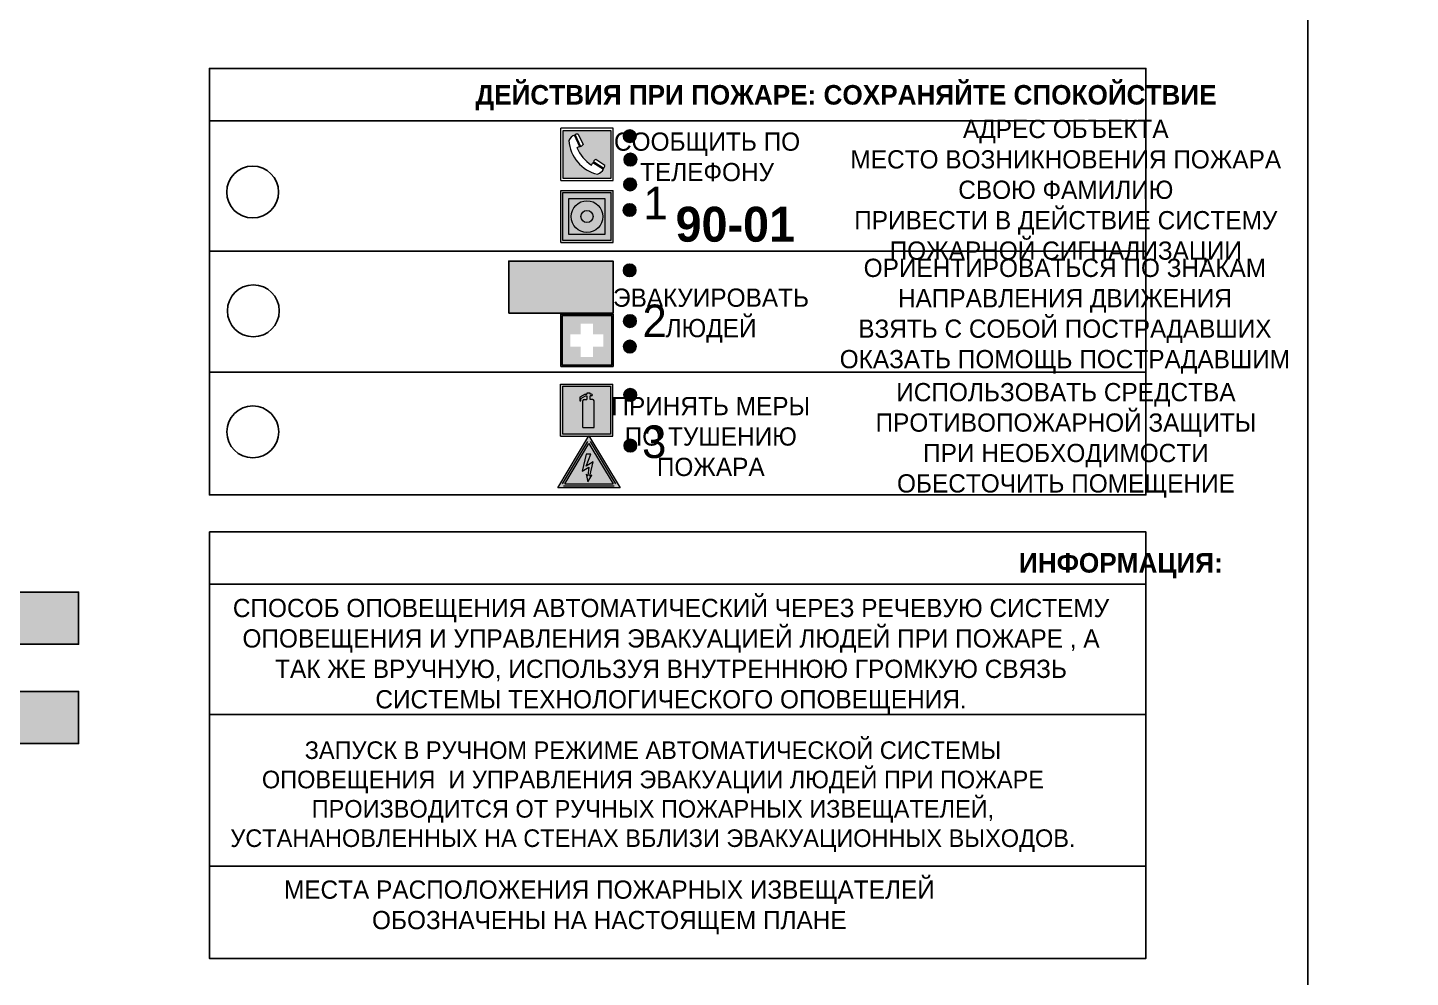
# Model space of a CAD drawing. Header units: millimetres. Extents: x 13810 to 67229, y 12374 to 21950.
# Drawn here: x 43382.2 to 43594.5, y 15115.3 to 15261.1 of the extents above; entities that cross this region are included whole.
import ezdxf

# ---------------------------------------------------------------- set-up
doc = ezdxf.new("R2010")
doc.units = ezdxf.units.MM
doc.layers.add('План_Штампы', color=7, linetype='Continuous')
doc.styles.add('обычный', font='arial.ttf')

# ---------------------------------------------------------------- blocks, each defined once
blk = doc.blocks.new('A$C3E6D3DDE')
at = {"lineweight": 5}
h = blk.add_hatch(color=40, dxfattribs=at)
h.paths.add_polyline_path([(24.1, 1.45), (16.46, -11.35), (31.74, -11.35)])
h.paths.add_polyline_path([(24.09, -0.46), (30.03, -10.41), (18.14, -10.41)], flags=16)
h.paths.add_polyline_path([(24.54, -3.08), (23.41, -6.02), (25.13, -5.01), (24.33, -8.5), (24.82, -8.27), (23.79, -9.86), (23.4, -8.04), (23.8, -8.43), (24.04, -6.29), (22.39, -7.25), (23.44, -3.08)], flags=0)
h = blk.add_hatch(color=256, dxfattribs=at)
h.paths.add_polyline_path([(24.37, 0.03, 0.567511), (23.82, 0.03), (17.59, -10.4, 0.582454), (17.86, -10.88), (30.32, -10.88, 0.582149), (30.6, -10.4)])
h.paths.add_polyline_path([(24.09, -0.46), (18.14, -10.41), (30.03, -10.41)], flags=16)
h.paths.add_polyline_path([(24.54, -3.08), (23.41, -6.02), (25.13, -5.01), (24.33, -8.5), (24.82, -8.27), (23.79, -9.86), (23.4, -8.04), (23.8, -8.43), (24.04, -6.29), (22.39, -7.25), (23.44, -3.08)], flags=0)
h = blk.add_hatch(color=40, dxfattribs=at)
h.paths.add_polyline_path([(24.09, -0.46), (18.14, -10.41), (30.03, -10.41)])
h.paths.add_polyline_path([(24.82, -8.27), (23.79, -9.86), (23.4, -8.04), (23.8, -8.43), (24.04, -6.29), (22.39, -7.25), (23.44, -3.08), (24.54, -3.08), (23.41, -6.02), (25.13, -5.01), (24.33, -8.5)], flags=16)
at = {"color": 40, "lineweight": 5}
for p, q in [((16.46, -11.35), (24.1, 1.45)), ((24.1, 1.45), (31.74, -11.35))]:
    blk.add_line(p, q, dxfattribs=at)
at = {"lineweight": 5}
for p, q in [((17.59, -10.4), (23.82, 0.03)), ((24.37, 0.03), (30.6, -10.4)), ((18.14, -10.41), (24.09, -0.46)), ((23.44, -3.08), (22.39, -7.25)), ((23.41, -6.02), (24.54, -3.08)), ((24.54, -3.08), (23.44, -3.08)), ((24.09, -0.46), (30.03, -10.41)), ((22.39, -7.25), (24.04, -6.29)), ((25.13, -5.01), (23.41, -6.02)), ((24.04, -6.29), (23.8, -8.43)), ((24.33, -8.5), (25.13, -5.01)), ((23.8, -8.43), (23.4, -8.04)), ((23.4, -8.04), (23.79, -9.86)), ((23.79, -9.86), (24.82, -8.27)), ((24.82, -8.27), (24.33, -8.5)), ((17.86, -10.88), (30.32, -10.88)), ((18.14, -10.41), (30.03, -10.41))]:
    blk.add_line(p, q, dxfattribs=at)
at = {"color": 50, "lineweight": 5}
blk.add_line((31.74, -11.35), (16.46, -11.35), dxfattribs=at)
blk = doc.blocks.new('A$C456E1F9C')
at = {"lineweight": 5}
h = blk.add_hatch(color=242, dxfattribs=at)
h.paths.add_polyline_path([(0.51, -1.47), (0.51, -13.26), (12.29, -13.26), (12.29, -1.47)])
h.paths.add_polyline_path([(5.42, -4.95, -0.254479), (4.78, -5.4), (3.52, -2.53, -0.209735), (4.23, -2.4)], flags=16)
h.paths.add_polyline_path([(8.53, -8.6), (10.87, -10.17), (10.54, -10.76), (8.03, -9.13, -0.192251)], flags=16)
h.paths.add_polyline_path([(4.61, -5.49, 0.005518), (3.87, -5.72, 0.128647), (7.49, -10.01, 0.00809), (7.83, -9.33), (10.47, -10.97, -0.16736), (8.99, -12.25, -0.327862), (1.95, -3.95, -0.166952), (3.36, -2.62)], flags=16)
at = {"color": 242, "lineweight": 5}
for p, q in [((0, -13.77), (0, -0.97)), ((12.8, -0.97), (0, -0.97)), ((4.61, -5.49), (3.36, -2.62)), ((3.52, -2.53), (4.78, -5.4)), ((4.23, -2.4), (5.42, -4.95)), ((12.8, -13.77), (12.8, -0.97)), ((7.83, -9.33), (10.47, -10.97)), ((8.03, -9.13), (10.54, -10.76)), ((10.81, -10.12), (8.53, -8.6)), ((10.8, -10.3), (10.81, -10.12)), ((10.54, -10.76), (10.8, -10.3)), ((0, -13.77), (12.8, -13.77))]:
    blk.add_line(p, q, dxfattribs=at)
blk.add_lwpolyline([(0.51, -1.47), (12.29, -1.47), (12.29, -13.26), (0.51, -13.26)], close=True, dxfattribs=at)
for centre, radius, start, end in [((4.59, -5.34), 2.99, 114.2845, 152.1974), ((4.02, -3.27), 0.891, 76.3284, 123.7092), ((11.12, -3.31), 9.19, 183.9915, 256.6009), ((14.98, -39.1), 35.17, 107.1487, 108.4135), ((13.86, -0.94), 11.08, 205.5536, 234.8762), ((4.68, -4.59), 0.824, 276.9621, 334.0723), ((-13.31, 0.8), 23.44, 332.5487, 334.4027), ((8.94, -9.5), 0.989, 114.4092, 157.9388), ((7.87, -9.46), 3, 291.9291, 329.9329)]:
    blk.add_arc(centre, radius, start, end, dxfattribs=at)
blk = doc.blocks.new('A$C54414219')
at = {"true_color": 0xffffff}
h = blk.add_hatch(color=7, dxfattribs=at)
h.paths.add_polyline_path([(2.39, -9.45), (2.39, -18.3), (11.23, -18.3), (11.23, -9.45)], flags=0)
h.paths.add_polyline_path([(10.71, -13.87, -1), (2.92, -13.87, -1)], flags=0)
h.paths.add_polyline_path([(8.3, -13.87, -1), (5.33, -13.87, -1)], flags=0)
h.paths.add_polyline_path([(0.41, -7.47), (0.41, -20.27), (13.21, -20.27), (13.21, -7.47)])
h.paths.add_polyline_path([(0.92, -19.77), (12.71, -19.77), (12.71, -7.98), (0.92, -7.98)], flags=16)
h.paths.add_polyline_path([(11.23, -9.45), (11.23, -18.3), (2.39, -18.3), (2.39, -9.45)], flags=0)
at = {"lineweight": 5}
h = blk.add_hatch(color=242, dxfattribs=at)
h.paths.add_polyline_path([(12.71, -7.98), (0.92, -7.98), (0.92, -19.77), (12.71, -19.77)])
h.paths.add_polyline_path([(11.23, -18.3), (2.39, -18.3), (2.39, -9.45), (11.23, -9.45)], flags=16)
h.paths.add_polyline_path([(10.71, -13.87, -1), (2.92, -13.87, -1)], flags=0)
h.paths.add_polyline_path([(8.3, -13.87, -1), (5.33, -13.87, -1)], flags=0)
at = {"true_color": 0xffffff}
h = blk.add_hatch(color=7, dxfattribs=at)
h.paths.add_polyline_path([(2.39, -9.45), (2.39, -18.3), (11.23, -18.3), (11.23, -9.45)])
h.paths.add_polyline_path([(10.71, -13.87, -1), (2.92, -13.87, -1)], flags=16)
h.paths.add_polyline_path([(8.3, -13.87, -1), (5.33, -13.87, -1)], flags=0)
at = {"lineweight": 5}
h = blk.add_hatch(color=242, dxfattribs=at)
h.paths.add_polyline_path([(2.92, -13.87, 1), (10.71, -13.87, 1)])
h.paths.add_polyline_path([(8.3, -13.87, -1), (5.33, -13.87, -1)], flags=16)
at = {"color": 242, "lineweight": 5}
for p, q in [((0.41, -20.27), (0.41, -7.47)), ((0.41, -7.47), (13.21, -7.47)), ((0.41, -7.47), (13.21, -7.47)), ((13.21, -20.27), (13.21, -7.47)), ((0.41, -20.27), (13.21, -20.27))]:
    blk.add_line(p, q, dxfattribs=at)
for points in [[(0.92, -7.98), (12.71, -7.98), (12.71, -19.77), (0.92, -19.77)], [(2.39, -9.45), (11.23, -9.45), (11.23, -18.3), (2.39, -18.3)]]:
    blk.add_lwpolyline(points, close=True, dxfattribs=at)
for radius in [3.89, 1.49]:
    blk.add_circle((6.81, -13.87), radius, dxfattribs=at)
blk = doc.blocks.new('A$C32E8229D')
at = {"true_color": 0xffffff}
blk.add_hatch(color=7, dxfattribs=at).paths.add_polyline_path([(0, 0), (0, -8), (16, -8), (16, 0)])
h = blk.add_hatch(color=126)
h.paths.add_polyline_path([(0.2, -0.2), (15.8, -0.2), (15.8, -7.8), (0.2, -7.8)])
h.paths.add_polyline_path([(13.49, -2.05), (12.08, -2.05), (11.37, -2.63, 0.162397), (11.29, -2.84), (11.29, -3.63), (10.35, -3.63), (10.35, -4.05), (11.68, -4.05), (11.68, -3.48), (12.26, -4.28), (11.29, -5.1), (11.29, -6.78), (11.85, -6.78), (11.85, -5.44), (12.8, -4.64), (12.8, -5.94), (14.46, -5.94), (14.46, -5.39), (13.45, -5.39), (13.45, -3.97), (12.46, -2.59), (13.15, -2.59), (13.69, -3.34), (14.18, -3)], flags=16)
h.paths.add_polyline_path([(10.74, -1.82, 1), (11.8, -1.82, 1)], flags=16)
h.paths.add_polyline_path([(9.39, -3.59), (5.99, -3.59), (6.56, -3.03), (5.91, -3.03), (5.1, -3.83), (5.91, -4.64), (6.56, -4.64), (5.99, -4.09), (9.39, -4.09)], flags=16)
h.paths.add_polyline_path([(4.29, -1.08), (1.72, -1.08), (1.72, -6.6), (4.29, -6.6)], flags=16)
at = {"color": 126}
blk.add_lwpolyline([(16, -8), (0, -8), (0, 0), (16, 0)], close=True, dxfattribs=at)
blk = doc.blocks.new('A$C18900ED3')
h = blk.add_hatch(color=126)
h.paths.add_polyline_path([(-0.18, -0.18), (-7.02, -0.18), (-7.02, -7.02), (-0.18, -7.02)])
h.paths.add_polyline_path([(-5.89, -4.46), (-5.89, -2.77), (-4.46, -2.77), (-4.46, -1.31), (-2.77, -1.31), (-2.77, -2.77), (-1.33, -2.77), (-1.33, -4.46), (-2.77, -4.46), (-2.77, -5.89), (-4.46, -5.89), (-4.46, -4.46)], flags=16)
at = {"color": 126}
for p, q in [((-7.2, 0), (-7.2, -7.2)), ((0, 0), (-7.2, 0)), ((0, -7.2), (0, 0)), ((-7.02, -7.02), (-7.02, -0.18)), ((-7.02, -0.18), (-0.18, -0.18)), ((-0.18, -0.18), (-0.18, -7.02)), ((-7.2, -7.2), (0, -7.2)), ((-0.18, -7.02), (-7.02, -7.02))]:
    blk.add_line(p, q, dxfattribs=at)
blk = doc.blocks.new('A$C3AD82952')
at = {"true_color": 0xf5f5ff}
h = blk.add_hatch(color=7, dxfattribs=at)
h.dxf.hatch_style = 1
h.paths.add_polyline_path([(8.21, 8.73, 0.414214), (7.89, 9.05), (7.22, 9.05), (7.22, 9.92), (7.59, 9.92, 1), (7.57, 10.36), (7.22, 10.36), (7.22, 10.6), (6.43, 10.6), (6.43, 10.36), (6.01, 10.36), (4.74, 9.59), (4.74, 8.69), (4.98, 8.73), (4.98, 9.26), (6.12, 9.91), (6.43, 9.91), (6.43, 9.05), (5.76, 9.05, 0.414214), (5.44, 8.73), (5.44, 2.2), (8.21, 2.2)], flags=0)
h.paths.add_polyline_path([(12.8, 12.8), (0, 12.8), (0, 0), (12.8, 0)])
h.paths.add_polyline_path([(0.51, 12.29), (12.29, 12.29), (12.29, 0.51), (0.51, 0.51)], flags=16)
h.paths.add_polyline_path([(4.74, 9.59), (6.01, 10.36), (6.43, 10.36), (6.43, 10.6), (7.22, 10.6), (7.22, 10.36), (7.59, 10.36, -0.94586), (7.59, 9.92), (7.22, 9.92), (7.22, 9.05), (7.89, 9.05, -0.414214), (8.21, 8.73), (8.21, 2.2), (5.44, 2.2), (5.44, 8.73, -0.414214), (5.76, 9.05), (6.43, 9.05), (6.43, 9.91), (6.12, 9.91), (4.98, 9.26), (4.98, 8.73), (4.74, 8.69)], flags=0)
h = blk.add_hatch(color=242)
h.dxf.hatch_style = 1
h.paths.add_polyline_path([(12.29, 12.29), (0.51, 12.29), (0.51, 0.51), (12.29, 0.51)])
h.paths.add_polyline_path([(4.74, 8.69), (4.74, 9.59), (6.01, 10.36), (6.43, 10.36), (6.43, 10.6), (7.22, 10.6), (7.22, 10.36), (7.59, 10.36, -0.94586), (7.59, 9.92), (7.22, 9.92), (7.22, 9.05), (7.89, 9.05, -0.414214), (8.21, 8.73), (8.21, 2.2), (5.44, 2.2), (5.44, 8.73, -0.414214), (5.76, 9.05), (6.43, 9.05), (6.43, 9.91), (6.12, 9.91), (4.98, 9.26), (4.98, 8.73)], flags=16)
h = blk.add_hatch(color=7, dxfattribs=at)
h.dxf.hatch_style = 1
h.paths.add_polyline_path([(8.21, 8.73, 0.414214), (7.89, 9.05), (7.22, 9.05), (7.22, 9.92), (7.59, 9.92, 1), (7.57, 10.36), (7.22, 10.36), (7.22, 10.6), (6.43, 10.6), (6.43, 10.36), (6.01, 10.36), (4.74, 9.59), (4.74, 8.69), (4.98, 8.73), (4.98, 9.26), (6.12, 9.91), (6.43, 9.91), (6.43, 9.05), (5.76, 9.05, 0.414214), (5.44, 8.73), (5.44, 2.2), (8.21, 2.2)])
at = {"color": 242, "lineweight": 5}
for p, q in [((0, 0), (0, 12.8)), ((0, 12.8), (12.8, 12.8)), ((6.01, 10.36), (4.74, 9.59)), ((6.01, 10.36), (6.43, 10.36)), ((7.22, 10.6), (6.43, 10.6)), ((6.43, 10.6), (6.43, 10.36)), ((7.22, 10.36), (7.22, 10.6)), ((7.59, 10.36), (7.22, 10.36)), ((12.8, 0), (12.8, 12.8)), ((4.74, 9.59), (4.74, 8.69)), ((4.74, 8.69), (4.98, 8.73)), ((4.98, 9.26), (6.12, 9.91)), ((4.98, 8.73), (4.98, 9.26)), ((5.44, 2.2), (5.44, 8.73)), ((5.76, 9.05), (6.43, 9.05)), ((6.12, 9.91), (6.43, 9.91)), ((6.43, 9.91), (6.43, 9.05)), ((7.22, 9.05), (7.22, 9.92)), ((7.59, 9.92), (7.22, 9.92)), ((7.89, 9.05), (7.22, 9.05)), ((8.21, 2.2), (8.21, 8.73)), ((0, 0), (12.8, 0)), ((5.44, 2.2), (8.21, 2.2))]:
    blk.add_line(p, q, dxfattribs=at)
blk.add_lwpolyline([(0.51, 12.29), (12.29, 12.29), (12.29, 0.51), (0.51, 0.51)], close=True, dxfattribs=at)
for centre, radius, start, end in [((7.58, 10.14), 0.223, 273.1875, 86.8125), ((5.76, 8.73), 0.32, 90, 180), ((7.89, 8.73), 0.32, 0, 90)]:
    blk.add_arc(centre, radius, start, end, dxfattribs=at)
blk = doc.blocks.new('A$C7B4425F7')
at = {"true_color": 0xffffff}
blk.add_hatch(color=7, dxfattribs=at).paths.add_polyline_path([(0, 0), (-16, 0), (-16, -8), (0, -8)])
h = blk.add_hatch(color=126)
h.paths.add_polyline_path([(-0.2, -0.2), (-15.8, -0.2), (-15.8, -7.8), (-0.2, -7.8)])
h.paths.add_polyline_path([(-11.76, -2.03), (-11.76, -3.66), (-11.17, -3.66, -0.568275), (-11.17, -6.18), (-12.58, -6.18), (-12.58, -2.03)], flags=16)
h.paths.add_polyline_path([(-13.33, -4.12, -0.495768), (-13.59, -6.18), (-15.03, -6.18), (-15.03, -2.03), (-13.59, -2.03, -0.487973)], flags=16)
h.paths.add_polyline_path([(-10.25, -2.03), (-9.48, -2.03), (-9.48, -6.18), (-10.25, -6.18)], flags=16)
h.paths.add_polyline_path([(-13.84, -3.69), (-14.24, -3.69), (-14.24, -3.03), (-13.9, -3.03, -0.692621)], flags=0)
h.paths.add_polyline_path([(-9.15, -2.03), (-8.4, -2.03), (-8.04, -3.07), (-7.68, -2.03), (-6.93, -2.03), (-7.64, -4.1), (-6.93, -6.18), (-7.68, -6.18), (-8.04, -5.14), (-8.4, -6.18), (-9.15, -6.18), (-8.44, -4.1)], flags=16)
h.paths.add_polyline_path([(-11.76, -4.46), (-11.42, -4.46, -0.692621), (-11.36, -5.12), (-11.76, -5.12)], flags=0)
h.paths.add_polyline_path([(-13.9, -5.2), (-14.24, -5.2), (-14.24, -4.55), (-13.84, -4.55, -0.708038)], flags=0)
edge = h.paths.add_edge_path(flags=16)
edge.add_ellipse((-5.51, -4.08), major_axis=(0, 2.05), ratio=0.586184, start_angle=0, end_angle=360)
edge = h.paths.add_edge_path(flags=0)
edge.add_ellipse((-5.51, -4.08), major_axis=(0, 1.14), ratio=0.454828, start_angle=0, end_angle=360)
h.paths.add_polyline_path([(-4.13, -4.96, 0.377264), (-3.48, -4.52, 0.0555), (-3.16, -2.03), (-1.66, -2.03), (-1.66, -4.96), (-0.96, -4.96), (-0.96, -7.01), (-1.75, -7.01), (-1.75, -6.18), (-3.3, -6.18), (-3.3, -7.02), (-4.13, -7.02)], flags=16)
h.paths.add_polyline_path([(-2.73, -2.91), (-2.28, -2.91), (-2.28, -4.96), (-3.05, -4.96, 0.079136)], flags=0)
at = {"color": 126}
blk.add_lwpolyline([(-16, -8), (0, -8), (0, 0), (-16, 0)], close=True, dxfattribs=at)

msp = doc.modelspace()

# ---------------------------------------------------------------- hatches: boundary and pattern name
at = {"lineweight": 0}
h = msp.add_hatch(color=256, dxfattribs=at)
h.dxf.hatch_style = 1
h.paths.add_polyline_path([(43473.7, 15244.41, 1), (43475.63, 15244.41, 1)])
h = msp.add_hatch(color=256, dxfattribs=at)
h.dxf.hatch_style = 1
h.paths.add_polyline_path([(43473.8, 15240.82, 1), (43475.74, 15240.82, 1)])
h = msp.add_hatch(color=256, dxfattribs=at)
h.dxf.hatch_style = 1
h.paths.add_polyline_path([(43473.77, 15237.01, 1), (43475.7, 15237.01, 1)])
h = msp.add_hatch(color=256, dxfattribs=at)
h.dxf.hatch_style = 1
h.paths.add_polyline_path([(43473.68, 15233.08, 1), (43475.62, 15233.08, 1)])
h = msp.add_hatch(color=256, dxfattribs=at)
h.dxf.hatch_style = 1
h.paths.add_polyline_path([(43473.7, 15223.82, 1), (43475.63, 15223.82, 1)])
h = msp.add_hatch(color=256, dxfattribs=at)
h.dxf.hatch_style = 1
h.paths.add_polyline_path([(43473.74, 15216.04, 1), (43475.67, 15216.04, 1)])
h = msp.add_hatch(color=256, dxfattribs=at)
h.dxf.hatch_style = 1
h.paths.add_polyline_path([(43473.73, 15212.13, 1), (43475.66, 15212.13, 1)])
h = msp.add_hatch(color=256, dxfattribs=at)
h.dxf.hatch_style = 1
h.paths.add_polyline_path([(43473.79, 15204.71, 1), (43475.72, 15204.71, 1)])
h = msp.add_hatch(color=256, dxfattribs=at)
h.dxf.hatch_style = 1
h.paths.add_polyline_path([(43473.79, 15196.94, 1), (43475.72, 15196.94, 1)])

# ---------------------------------------------------------------- linework, layer by layer
at = {"color": 126, "lineweight": 0, "true_color": 0x008754}
for points in [[(42978.76, 15339.12), (43578.76, 15339.12), (43578.76, 14944.12), (42978.76, 14944.12)], [(42978.76, 15339.12), (43578.76, 15339.12), (43578.76, 14944.12), (42978.76, 14944.12)], [(42978.76, 15339.12), (43578.76, 15339.12), (43578.76, 14944.12), (42978.76, 14944.12)], [(42978.76, 15339.12), (43578.76, 15339.12), (43578.76, 14944.12), (42978.76, 14944.12)], [(43578.76, 15339.12), (44178.76, 15339.12), (44178.76, 14944.12), (43578.76, 14944.12)], [(43578.76, 15339.12), (44178.76, 15339.12), (44178.76, 14944.12), (43578.76, 14944.12)], [(43578.76, 15339.12), (44178.76, 15339.12), (44178.76, 14944.12), (43578.76, 14944.12)], [(43578.76, 15339.12), (44178.76, 15339.12), (44178.76, 14944.12), (43578.76, 14944.12)]]:
    msp.add_lwpolyline(points, close=True, dxfattribs=at)
for points in [[(43410.16, 15246.76), (43553.92, 15246.76), (43553.92, 15254.81), (43410.16, 15254.81)], [(43410.16, 15246.76), (43553.92, 15246.76), (43553.92, 15189.36), (43410.16, 15189.36)]]:
    msp.add_lwpolyline(points, close=True)
for points in [[(43468.57, 15226.77), (43410.16, 15226.77), (43553.92, 15226.77)], [(43468.57, 15208.19), (43410.16, 15208.19), (43553.92, 15208.19)]]:
    msp.add_lwpolyline(points)
at = {"color": 0}
msp.add_lwpolyline([(43410.16, 15183.7), (43553.92, 15183.7), (43553.92, 15118.25), (43410.16, 15118.25)], close=True, dxfattribs=at)
for points in [[(43410.16, 15175.65), (43553.92, 15175.65)], [(43410.16, 15155.66), (43553.92, 15155.66)], [(43410.16, 15132.41), (43553.92, 15132.41)]]:
    msp.add_lwpolyline(points, dxfattribs=at)
for centre, radius in [((43474.67, 15244.41), 0.966), ((43416.78, 15235.84), 3.98), ((43474.77, 15240.82), 0.966), ((43474.73, 15237.01), 0.966), ((43474.65, 15233.08), 0.966), ((43474.66, 15223.82), 0.966), ((43416.88, 15217.61), 3.98), ((43474.7, 15216.04), 0.966), ((43474.69, 15212.13), 0.966), ((43474.75, 15204.71), 0.966), ((43416.81, 15199.04), 3.98), ((43474.76, 15196.94), 0.966)]:
    msp.add_circle(centre, radius)

# ---------------------------------------------------------------- block references
for name, p, xscale, yscale, zscale in [('A$C456E1F9C', (43464.11, 15246.22), 0.625, 0.625, 0.625), ('A$C54414219', (43463.85, 15240.74), 0.625, 0.625, 0.625), ('A$C18900ED3', (43472.11, 15217.09), 1.111111111007631, 1.111111111007631, 1.111111111007631), ('A$C3AD82952', (43464.06, 15198.36), 0.625, 0.625, 0.625), ('A$C3E6D3DDE', (43453.35, 15197.55), 0.625, 0.625, 0.625)]:
    msp.add_blockref(name, p, dxfattribs=dict(xscale=xscale, yscale=yscale, zscale=zscale))
at = {"xscale": -1}
msp.add_blockref('A$C32E8229D', (43472.11, 15225.24), dxfattribs=at)
at = {"layer": 'План_Штампы', "color": 126, "lineweight": 100, "true_color": 0x008754}
for p in [(43390.06, 15174.45), (43390.06, 15159.22)]:
    msp.add_blockref('A$C7B4425F7', p, dxfattribs=at)

# ---------------------------------------------------------------- texts
at = {"lineweight": 0, "attachment_point": 5, "style": 'обычный'}
for s, insert, char_height, width in [('{\\fProxima Nova Rg|b1|i0|c204|p2;ДЕЙСТВИЯ ПРИ ПОЖАРЕ: СОХРАНЯЙТЕ СПОКОЙСТВИЕ\\H1.6644x; }', (43507.87, 15250.32), 3, 175.1736), ('\\pi-8.4,l8.4,t8.4;{\\fProxima Nova Rg|b0|i0|c204|p2;АДРЕС ОБЪЕКТА\\PМЕСТО ВОЗНИКНОВЕНИЯ ПОЖАРА \\PСВОЮ ФАМИЛИЮ\\PПРИВЕСТИ В ДЕЙСТВИЕ СИСТЕМУ \\PПОЖАРНОЙ СИГНАЛИЗАЦИИ}', (43541.61, 15235.78), 2.8, 126.6484), ('{\\fProxima Nova Rg|b0|i0|c204|p2;СООБЩИТЬ ПО \\PТЕЛЕФОНУ}', (43486.54, 15241.22), 2.8, 126.6484), ('{\\fProxima Nova Rg|b0|i0|c204|p2;1\\H1.1667x; }', (43478.64, 15234.15), 5, 126.6484), ('{\\fProxima Nova Rg|b1|i0|c204|p2;\\H1.0714x;90-01\\fProxima Nova Rg|b0|i0|c204|p2;\\H0.93331x; \\H1.3449x; }', (43490.87, 15230.86), 5, 126.6484), ('\\pi-8.4,l8.4,t8.4;{\\fProxima Nova Rg|b0|i0|c204|p2;ОРИЕНТИРОВАТЬСЯ ПО ЗНАКАМ \\PНАПРАВЛЕНИЯ ДВИЖЕНИЯ\\PВЗЯТЬ С СОБОЙ ПОСТРАДАВШИХ\\PОКАЗАТЬ ПОМОЩЬ ПОСТРАДАВШИМ}', (43541.47, 15216.8), 2.8, 126.6484), ('{\\fProxima Nova Rg|b0|i0|c204|p2;ЭВАКУИРОВАТЬ \\PЛЮДЕЙ}', (43487.15, 15216.89), 2.8, 126.6484), ('{\\fProxima Nova Rg|b0|i0|c204|p2;2\\H1.1967x; }', (43478.49, 15216.07), 5, 126.6484), ('\\pi-8.4,l8.4,t8.4;{\\fProxima Nova Rg|b0|i0|c204|p2;ИСПОЛЬЗОВАТЬ СРЕДСТВА \\PПРОТИВОПОЖАРНОЙ ЗАЩИТЫ \\PПРИ НЕОБХОДИМОСТИ \\PОБЕСТОЧИТЬ ПОМЕЩЕНИЕ}', (43541.63, 15197.73), 2.8, 126.6484), ('{\\fProxima Nova Rg|b0|i0|c204|p2;ПРИНЯТЬ МЕРЫ \\PПО ТУШЕНИЮ \\PПОЖАРА}', (43487.11, 15198.31), 2.8, 126.6484), ('{\\fProxima Nova Rg|b0|i0|c204|p2;3\\H1.1967x; }', (43478.43, 15197.49), 5, 126.6484), ('{\\fProxima Nova Rg|b1|i0|c204|p2;ИНФОРМАЦИЯ:\\H1.1997x; }', (43550.06, 15178.51), 3, 175.1736), ('{\\fProxima Nova Rg|b0|i0|c204|p2;СПОСОБ ОПОВЕЩЕНИЯ АВТОМАТИЧЕСКИЙ ЧЕРЕЗ РЕЧЕВУЮ СИСТЕМУ ОПОВЕЩЕНИЯ И УПРАВЛЕНИЯ ЭВАКУАЦИЕЙ ЛЮДЕЙ ПРИ ПОЖАРЕ , А ТАК ЖЕ ВРУЧНУЮ, ИСПОЛЬЗУЯ ВНУТРЕННЮЮ ГРОМКУЮ СВЯЗЬ СИСТЕМЫ ТЕХНОЛОГИЧЕСКОГО ОПОВЕЩЕНИЯ.}', (43481.01, 15164.61), 2.8, 137.0334), ('{\\fProxima Nova Rg|b0|i0|c204|p2;\\P\\pt8.1;ЗАПУСК В РУЧНОМ РЕЖИМЕ АВТОМАТИЧЕСКОЙ СИСТЕМЫ ОПОВЕЩЕНИЯ  И УПРАВЛЕНИЯ ЭВАКУАЦИИ ЛЮДЕЙ ПРИ ПОЖАРЕ ПРОИЗВОДИТСЯ ОТ РУЧНЫХ ПОЖАРНЫХ ИЗВЕЩАТЕЛЕЙ, УСТАНАНОВЛЕННЫХ НА СТЕНАХ ВБЛИЗИ ЭВАКУАЦИОННЫХ ВЫХОДОВ. }', (43478.23, 15145.31), 2.7, 131.4512), ('\\pt8.4;{\\fProxima Nova Rg|b0|i0|c204|p2;\\PМЕСТА РАСПОЛОЖЕНИЯ ПОЖАРНЫХ ИЗВЕЩАТЕЛЕЙ ОБОЗНАЧЕНЫ НА НАСТОЯЩЕМ ПЛАНЕ}', (43471.54, 15128.4), 2.8, 118.5618)]:
    msp.add_mtext(s, dxfattribs=dict(at, insert=insert, char_height=char_height, width=width))

doc.saveas('drawing.dxf')
